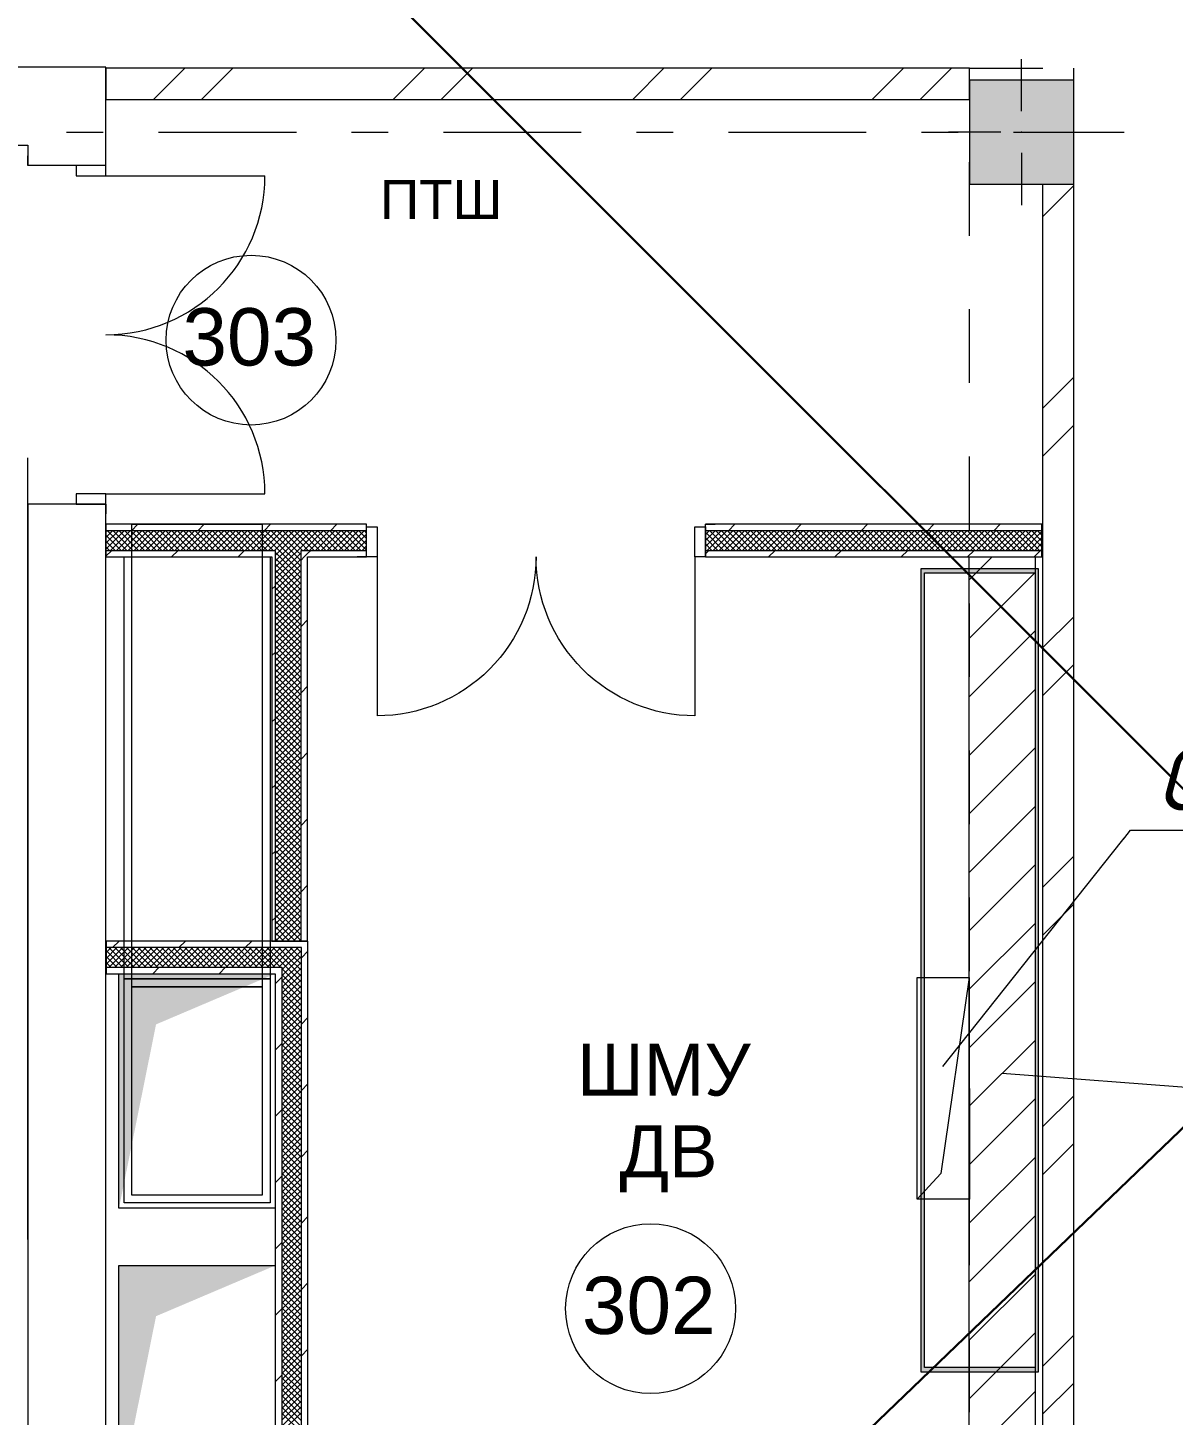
# Model space of a CAD drawing. Header units: millimetres. Extents: x -164867 to 807677, y -316775 to 513985.
# Drawn here: x 522387 to 526783, y 265509 to 270834 of the extents above; entities that cross this region are included whole.
import ezdxf
from ezdxf import colors
from ezdxf.entities.mleader import LeaderData, LeaderLine
from ezdxf.math import Vec2, Vec3

# ---------------------------------------------------------------- set-up
doc = ezdxf.new("R2010")
doc.units = ezdxf.units.MM
doc.linetypes.add('Штриховая', pattern=[564.444447, 282.222223, -282.222223])
doc.linetypes.add('Штрихштриховая', pattern=[1093.611073, 529.166651, -211.666656, 141.111112, -211.666656])
for name, color, linetype, lineweight in [('!ДВ', 200, 'Continuous', 30), ('E_Позначення', 7, 'Continuous', 15), ('E_Розп. мережі', 5, 'Continuous', 30), ('E_Щити', 1, 'Continuous', 50)]:
    doc.layers.add(name, color=color, linetype=linetype, lineweight=lineweight)
for name, color, linetype in [('00_lestnicy', 7, 'Continuous'), ('51312000', 7, 'Continuous'), ('АР-Осі', 7, 'Continuous'), ('колоны', 7, 'Continuous'), ('перегородки', 7, 'Continuous'), ('Экспликация', 7, 'Continuous')]:
    doc.layers.add(name, color=color, linetype=linetype)
doc.styles.add('ГОСТ 2.304', font='isocpeui.ttf')
doc.styles.add('СГЕНЕРИР_СТИЛЬ_1', font='arial.ttf')

# ---------------------------------------------------------------- blocks, each defined once
blk = doc.blocks.new('+9450')
at = {"layer": '!ДВ', "linetype": 'Continuous', "lineweight": 20}
for points in [[(3436.3, 4370), (3578.6, 5075.4), (4036.3, 5270), (3436.3, 5270)], [(3436.3, 3250), (3578.6, 3955.4), (4036.3, 4150), (3436.3, 4150)]]:
    blk.add_hatch(color=7, dxfattribs=at).paths.add_polyline_path(points)
at = {"linetype": 'Continuous', "lineweight": 0, "true_color": 0x3b3b3b}
h = blk.add_hatch(color=250, dxfattribs=at)
h.paths.add_polyline_path([(6951.8, 6823.6), (6514, 6823.6), (6514, 3742.2), (6964.9, 3742.2), (6964.9, 6823.6)])
h.paths.add_polyline_path([(6951.8, 3758.2), (6527.8, 3758.2), (6527.8, 6808.4), (6951.8, 6808.4)], flags=0)
at = {"layer": 'колоны', "linetype": 'Continuous', "lineweight": 0}
blk.add_hatch(color=7, dxfattribs=at).paths.add_polyline_path([(6700, 8300), (7100, 8300), (7100, 8700), (6700, 8700)])
at = {"layer": '!ДВ', "color": 7, "linetype": 'Continuous', "lineweight": 18}
for p, q in [((3486.3, 5220), (3486.3, 6994.8)), ((3486.3, 6994.8), (3986.3, 6994.8)), ((3986.3, 6994.8), (3986.3, 5220)), ((3456.3, 5250), (3456.3, 6869.8)), ((3456.3, 6869.8), (4016.3, 6869.8)), ((4016.3, 6869.8), (4016.3, 5250)), ((3456.3, 5250), (4016.3, 5250)), ((3456.3, 4390), (3456.3, 5250)), ((4016.3, 5250), (3456.3, 5250)), ((3486.3, 5220), (3986.3, 5220)), ((3486.3, 4420), (3486.3, 5220)), ((3986.3, 5220), (3486.3, 5220)), ((3986.3, 5220), (3986.3, 4420)), ((4016.3, 5250), (4016.3, 4390)), ((4016.3, 4390), (3456.3, 4390)), ((3986.3, 4420), (3486.3, 4420))]:
    blk.add_line(p, q, dxfattribs=at)
at = {"layer": '!ДВ', "color": 7, "linetype": 'Continuous', "lineweight": 20}
for p, q in [((3436.3, 5270), (4036.3, 5270)), ((3436.3, 4370), (3436.3, 5270)), ((4036.3, 5270), (4036.3, 4370)), ((4036.3, 4370), (3436.3, 4370)), ((3436.3, 4150), (4036.3, 4150)), ((3436.3, 3250), (3436.3, 4150)), ((4036.3, 4150), (4036.3, 3250))]:
    blk.add_line(p, q, dxfattribs=at)
at = {"color": 253, "linetype": 'Штриховая', "lineweight": 18}
for p, q in [((6700, 200), (6700, 8745)), ((6700, 8745), (7100, 8745)), ((7100, 8700), (7100, 8745))]:
    blk.add_line(p, q, dxfattribs=at)
at = {"color": 7, "linetype": 'Continuous', "lineweight": 20}
for p, q in [((6951.8, 6823.6), (6514, 6823.6)), ((6514, 6823.6), (6514, 3742.2)), ((6964.9, 6823.6), (6951.8, 6823.6)), ((6964.9, 3742.2), (6964.9, 6823.6)), ((6527.8, 3758.2), (6527.8, 6808.4)), ((6527.8, 6808.4), (6951.8, 6808.4)), ((6951.8, 6808.4), (6951.8, 3758.2)), ((6514, 3742.2), (6964.9, 3742.2)), ((6951.8, 3758.2), (6527.8, 3758.2))]:
    blk.add_line(p, q, dxfattribs=at)
at = {"layer": '00_lestnicy', "color": 7, "linetype": 'Continuous', "lineweight": 13}
blk.add_line((3086.3, 4250), (3086.3, 7250), dxfattribs=at)
at = {"layer": '51312000', "color": 7, "linetype": 'Continuous', "lineweight": 20}
for p, q in [((3386.5, 8750), (-153.7, 8750)), ((3386.5, 8372.2), (3386.5, 8750)), ((146.3, 8450), (3086.5, 8450)), ((3086.5, 8450), (3086.5, 8372.2)), ((3086.5, 8372.2), (3086.5, 8409.2)), ((3086.5, 8372.2), (3086.5, 8409.2)), ((3086.5, 8372.2), (3086.5, 8409.2)), ((3271.5, 8372.2), (3086.5, 8372.2)), ((3271.5, 8372.2), (3086.5, 8372.2)), ((3271.5, 8372.2), (3086.5, 8372.2)), ((3386.5, 8372.2), (3271.5, 8372.2)), ((3386.5, 8372.2), (3271.5, 8372.2)), ((3386.5, 8372.2), (3271.5, 8372.2)), ((3386.5, 8372.2), (3386.5, 8409.2)), ((3386.5, 8372.2), (3386.5, 8409.2)), ((3386.5, 8372.2), (3386.5, 8409.2)), ((3386.5, 8332.2), (3996.5, 8332.2)), ((3386.5, 7112.2), (3996.5, 7112.2)), ((3086.5, 7072.2), (3086.5, 7035.2)), ((3271.5, 7072.2), (3086.5, 7072.2)), ((3086.5, 7072.2), (3086.5, 2120.1)), ((3271.5, 7072.2), (3086.5, 7072.2)), ((3271.5, 7072.2), (3086.5, 7072.2)), ((3086.5, 7072.2), (3086.5, 7035.2)), ((3086.5, 7072.2), (3086.5, 7035.2)), ((3386.5, 7072.2), (3271.5, 7072.2)), ((3386.5, 7072.2), (3271.5, 7072.2)), ((3386.5, 7072.2), (3271.5, 7072.2)), ((3386.5, 7072.2), (3386.5, 7035.2)), ((3386.5, 1820.1), (3386.5, 7072.2)), ((3386.5, 7072.2), (3386.5, 7035.2)), ((3386.5, 7072.2), (3386.5, 7035.2))]:
    blk.add_line(p, q, dxfattribs=at)
at = {"layer": '51312000', "color": 7, "linetype": 'Continuous', "lineweight": 18}
for p, q in [((3271.5, 8372.2), (3271.5, 8332.2)), ((3386.5, 8372.2), (3271.5, 8372.2)), ((3386.5, 8332.2), (3386.5, 8372.2)), ((3271.5, 8332.2), (3386.5, 8332.2)), ((3386.5, 7112.2), (3271.5, 7112.2)), ((3271.5, 7112.2), (3271.5, 7072.2)), ((3386.5, 7072.2), (3386.5, 7112.2)), ((3271.5, 7072.2), (3386.5, 7072.2))]:
    blk.add_line(p, q, dxfattribs=at)
at = {"layer": '51312000', "color": 7, "linetype": 'Continuous', "lineweight": 20}
for centre, start_param, end_param in [((3386.5, 8332.2), 3.926991, 5.497787), ((3386.5, 7112.2), 5.497787, 7.068583)]:
    blk.add_ellipse(centre, major_axis=(431.3, 431.3), ratio=1, start_param=start_param, end_param=end_param, dxfattribs=at)
at = {"layer": 'АР-Осі', "color": 7, "linetype": 'Штрихштриховая', "lineweight": 18}
blk.add_line((-786.6, 8500), (7293.7, 8500), dxfattribs=at)
at = {"layer": 'колоны', "color": 7, "linetype": 'Continuous', "lineweight": 18}
for p, q in [((6900, 8580), (6900, 8780)), ((7100, 8700), (6700, 8700)), ((6700, 8700), (6700, 8300)), ((7100, 8300), (7100, 8700)), ((6820, 8500), (6620, 8500)), ((6980, 8500), (7180, 8500)), ((6900, 8420), (6900, 8220)), ((6700, 8300), (7100, 8300))]:
    blk.add_line(p, q, dxfattribs=at)
blk.add_point((6900, 8500), dxfattribs=at)
at = {"layer": 'перегородки', "color": 7, "linetype": 'Continuous', "lineweight": 20}
for p, q in [((6700, 8745), (3386.4, 8745)), ((3386.4, 8745), (3386.4, 8625)), ((6700, 8625), (6700, 8745)), ((3386.4, 8625), (6700, 8625)), ((7100, -25), (7100, 8450)), ((6980, 8300), (6980, 200)), ((4386.8, 6994.8), (3386.5, 6994.8)), ((3386.5, 6994.8), (3386.5, 6869.8)), ((4386.8, 6994.8), (4349.8, 6994.8)), ((4386.8, 6994.8), (4349.8, 6994.8)), ((4386.8, 6994.8), (4349.8, 6994.8)), ((4386.8, 6984.8), (4386.8, 6994.8)), ((4386.8, 6984.8), (4386.8, 6994.8)), ((4386.8, 6984.8), (4386.8, 6994.8)), ((4386.8, 6969.8), (4386.8, 6984.8)), ((4386.8, 6969.8), (4386.8, 6984.8)), ((4386.8, 6969.8), (4386.8, 6984.8)), ((5686.8, 6994.8), (5723.8, 6994.8)), ((5686.8, 6984.8), (5686.8, 6994.8)), ((6978.3, 6994.8), (5686.8, 6994.8)), ((5686.8, 6984.8), (5686.8, 6994.8)), ((5686.8, 6984.8), (5686.8, 6994.8)), ((5686.8, 6994.8), (5723.8, 6994.8)), ((5686.8, 6994.8), (5723.8, 6994.8)), ((5686.8, 6969.8), (5686.8, 6984.8)), ((5686.8, 6969.8), (5686.8, 6984.8)), ((5686.8, 6969.8), (5686.8, 6984.8)), ((6978.3, 6869.8), (6978.3, 6994.8)), ((4386.8, 6894.8), (4386.8, 6969.8)), ((4386.8, 6894.8), (4386.8, 6969.8)), ((4386.8, 6894.8), (4386.8, 6969.8)), ((5686.8, 6894.8), (5686.8, 6969.8)), ((5686.8, 6894.8), (5686.8, 6969.8)), ((5686.8, 6894.8), (5686.8, 6969.8)), ((4386.8, 6869.8), (4386.8, 6894.8)), ((4386.8, 6869.8), (4386.8, 6894.8)), ((4386.8, 6869.8), (4386.8, 6894.8)), ((5686.8, 6869.8), (5686.8, 6894.8)), ((5686.8, 6869.8), (5686.8, 6894.8)), ((5686.8, 6869.8), (5686.8, 6894.8)), ((3386.5, 6869.8), (4023.3, 6869.8)), ((4160.3, 6869.8), (4386.8, 6869.8)), ((4386.8, 6869.8), (4349.8, 6869.8)), ((4386.8, 6869.8), (4349.8, 6869.8)), ((4386.8, 6869.8), (4349.8, 6869.8)), ((4426.8, 6869.8), (4426.8, 6259.8)), ((5646.8, 6869.8), (5646.8, 6259.8)), ((5686.8, 6869.8), (5723.8, 6869.8)), ((5686.8, 6869.8), (6978.3, 6869.8)), ((5686.8, 6869.8), (5723.8, 6869.8)), ((5686.8, 6869.8), (5723.8, 6869.8))]:
    blk.add_line(p, q, dxfattribs=at)
at = {"layer": 'перегородки', "color": 7, "linetype": 'Continuous', "lineweight": 18}
for p, q in [((3569.3, 8625), (3689.3, 8745)), ((3753.2, 8625), (3873.2, 8745)), ((4488.6, 8625), (4608.6, 8745)), ((4672.4, 8625), (4792.4, 8745)), ((5407.8, 8625), (5527.8, 8745)), ((5591.7, 8625), (5711.7, 8745)), ((6327.1, 8625), (6447.1, 8745)), ((6510.9, 8625), (6630.9, 8745)), ((6980, 8174.8), (7100, 8294.8)), ((6980, 7439.5), (7100, 7559.5)), ((6980, 7255.6), (7100, 7375.6)), ((3483.9, 6969.8), (3508.9, 6994.8)), ((3738.5, 6969.8), (3763.5, 6994.8)), ((3993.1, 6969.8), (4018.1, 6994.8)), ((4247.6, 6969.8), (4272.6, 6994.8)), ((4386.8, 6984.8), (4426.8, 6984.8)), ((4386.8, 6869.8), (4386.8, 6984.8)), ((4426.8, 6984.8), (4426.8, 6869.8)), ((5646.8, 6869.8), (5646.8, 6984.8)), ((5646.8, 6984.8), (5686.8, 6984.8)), ((5686.8, 6984.8), (5686.8, 6869.8)), ((5775, 6969.8), (5800, 6994.8)), ((6029.5, 6969.8), (6054.5, 6994.8)), ((6284.1, 6969.8), (6309.1, 6994.8)), ((6538.6, 6969.8), (6563.6, 6994.8)), ((6793.2, 6969.8), (6818.2, 6994.8)), ((3386.5, 6966.9), (3389.4, 6969.8)), ((3386.5, 6944.5), (3411.8, 6969.8)), ((3386.5, 6922), (3434.3, 6969.8)), ((3386.5, 6899.6), (3456.7, 6969.8)), ((4035.3, 6969.8), (3386.5, 6969.8)), ((3444.3, 6894.8), (3386.5, 6952.7)), ((3421.8, 6894.8), (3386.5, 6930.2)), ((3466.7, 6894.8), (3391.7, 6969.8)), ((3404.2, 6894.8), (3479.2, 6969.8)), ((3489.2, 6894.8), (3414.2, 6969.8)), ((3426.6, 6894.8), (3501.6, 6969.8)), ((3511.6, 6894.8), (3436.6, 6969.8)), ((3449.1, 6894.8), (3524.1, 6969.8)), ((3534.1, 6894.8), (3459.1, 6969.8)), ((3471.5, 6894.8), (3546.5, 6969.8)), ((3556.5, 6894.8), (3481.5, 6969.8)), ((3494, 6894.8), (3569, 6969.8)), ((3579, 6894.8), (3504, 6969.8)), ((3516.4, 6894.8), (3591.4, 6969.8)), ((3601.4, 6894.8), (3526.4, 6969.8)), ((3538.9, 6894.8), (3613.9, 6969.8)), ((3623.9, 6894.8), (3548.9, 6969.8)), ((3561.3, 6894.8), (3636.3, 6969.8)), ((3646.3, 6894.8), (3571.3, 6969.8)), ((3583.8, 6894.8), (3658.8, 6969.8)), ((3668.8, 6894.8), (3593.8, 6969.8)), ((3606.2, 6894.8), (3681.2, 6969.8)), ((3691.2, 6894.8), (3616.2, 6969.8)), ((3628.7, 6894.8), (3703.7, 6969.8)), ((3713.7, 6894.8), (3638.7, 6969.8)), ((3651.1, 6894.8), (3726.1, 6969.8)), ((3736.1, 6894.8), (3661.1, 6969.8)), ((3673.6, 6894.8), (3748.6, 6969.8)), ((3758.6, 6894.8), (3683.6, 6969.8)), ((3696, 6894.8), (3771, 6969.8)), ((3781, 6894.8), (3706, 6969.8)), ((3718.5, 6894.8), (3793.5, 6969.8)), ((3803.5, 6894.8), (3728.5, 6969.8)), ((3740.9, 6894.8), (3815.9, 6969.8)), ((3825.9, 6894.8), (3750.9, 6969.8)), ((3763.4, 6894.8), (3838.4, 6969.8)), ((3848.4, 6894.8), (3773.4, 6969.8)), ((3785.8, 6894.8), (3860.8, 6969.8)), ((3870.8, 6894.8), (3795.8, 6969.8)), ((3808.3, 6894.8), (3883.3, 6969.8)), ((3893.3, 6894.8), (3818.3, 6969.8)), ((3830.7, 6894.8), (3905.7, 6969.8)), ((3915.7, 6894.8), (3840.7, 6969.8)), ((3853.2, 6894.8), (3928.2, 6969.8)), ((3938.2, 6894.8), (3863.2, 6969.8)), ((3875.6, 6894.8), (3950.6, 6969.8)), ((3960.6, 6894.8), (3885.6, 6969.8)), ((3898.1, 6894.8), (3973.1, 6969.8)), ((3983.1, 6894.8), (3908.1, 6969.8)), ((3920.5, 6894.8), (3995.5, 6969.8)), ((4005.5, 6894.8), (3930.5, 6969.8)), ((3943, 6894.8), (4018, 6969.8)), ((4028, 6894.8), (3953, 6969.8)), ((3965.4, 6894.8), (4035.3, 6964.7)), ((4035.3, 6909.9), (3975.5, 6969.8)), ((3987.9, 6894.8), (4035.3, 6942.3)), ((4035.3, 6932.4), (3997.9, 6969.8)), ((4035.3, 6954.8), (4020.4, 6969.8)), ((4035.3, 6964.7), (4040.4, 6969.8)), ((4035.3, 6942.3), (4062.9, 6969.8)), ((4035.3, 6919.8), (4085.3, 6969.8)), ((4035.3, 6897.4), (4107.8, 6969.8)), ((4135.3, 6969.8), (4035.3, 6969.8)), ((4095.4, 6894.8), (4035.3, 6954.8)), ((4072.9, 6894.8), (4035.3, 6932.4)), ((4117.8, 6894.8), (4042.8, 6969.8)), ((4055.3, 6894.8), (4130.3, 6969.8)), ((4135.3, 6899.7), (4065.3, 6969.8)), ((4077.7, 6894.8), (4135.3, 6952.5)), ((4135.3, 6922.2), (4087.7, 6969.8)), ((4100.2, 6894.8), (4135.3, 6930)), ((4135.3, 6944.6), (4110.2, 6969.8)), ((4135.3, 6967.1), (4132.6, 6969.8)), ((4135.3, 6952.5), (4152.7, 6969.8)), ((4135.3, 6930), (4175.2, 6969.8)), ((4135.3, 6907.6), (4197.6, 6969.8)), ((4386.8, 6969.8), (4135.3, 6969.8)), ((4207.6, 6894.8), (4135.3, 6967.1)), ((4185.2, 6894.8), (4135.3, 6944.6)), ((4145.1, 6894.8), (4220.1, 6969.8)), ((4230.1, 6894.8), (4155.1, 6969.8)), ((4167.5, 6894.8), (4242.5, 6969.8)), ((4252.5, 6894.8), (4177.5, 6969.8)), ((4190, 6894.8), (4265, 6969.8)), ((4275, 6894.8), (4200, 6969.8)), ((4212.4, 6894.8), (4287.4, 6969.8)), ((4297.4, 6894.8), (4222.4, 6969.8)), ((4234.9, 6894.8), (4309.9, 6969.8)), ((4319.9, 6894.8), (4244.9, 6969.8)), ((4257.3, 6894.8), (4332.3, 6969.8)), ((4342.3, 6894.8), (4267.3, 6969.8)), ((4279.8, 6894.8), (4354.8, 6969.8)), ((4364.8, 6894.8), (4289.8, 6969.8)), ((4302.2, 6894.8), (4377.2, 6969.8)), ((4386.8, 6895.2), (4312.2, 6969.8)), ((4324.7, 6894.8), (4386.8, 6957)), ((4386.8, 6917.7), (4334.7, 6969.8)), ((4347.1, 6894.8), (4386.8, 6934.5)), ((4386.8, 6940.1), (4357.1, 6969.8)), ((4386.8, 6962.6), (4379.6, 6969.8)), ((5686.8, 6954.8), (5701.8, 6969.8)), ((5686.8, 6932.4), (5724.2, 6969.8)), ((5686.8, 6909.9), (5746.7, 6969.8)), ((6978.3, 6969.8), (5686.8, 6969.8)), ((5756.7, 6894.8), (5686.8, 6964.7)), ((5734.2, 6894.8), (5686.8, 6942.3)), ((5694.1, 6894.8), (5769.1, 6969.8)), ((5779.2, 6894.8), (5704.2, 6969.8)), ((5716.6, 6894.8), (5791.6, 6969.8)), ((5801.6, 6894.8), (5726.6, 6969.8)), ((5739, 6894.8), (5814, 6969.8)), ((5824.1, 6894.8), (5749.1, 6969.8)), ((5761.5, 6894.8), (5836.5, 6969.8)), ((5846.5, 6894.8), (5771.5, 6969.8)), ((5783.9, 6894.8), (5858.9, 6969.8)), ((5869, 6894.8), (5794, 6969.8)), ((5806.4, 6894.8), (5881.4, 6969.8)), ((5891.4, 6894.8), (5816.4, 6969.8)), ((5828.9, 6894.8), (5903.9, 6969.8)), ((5913.9, 6894.8), (5838.9, 6969.8)), ((5851.3, 6894.8), (5926.3, 6969.8)), ((5936.3, 6894.8), (5861.3, 6969.8)), ((5873.8, 6894.8), (5948.8, 6969.8)), ((5958.8, 6894.8), (5883.8, 6969.8)), ((5896.2, 6894.8), (5971.2, 6969.8)), ((5981.2, 6894.8), (5906.2, 6969.8)), ((5918.7, 6894.8), (5993.7, 6969.8)), ((6003.7, 6894.8), (5928.7, 6969.8)), ((5941.1, 6894.8), (6016.1, 6969.8)), ((6026.1, 6894.8), (5951.1, 6969.8)), ((5963.6, 6894.8), (6038.6, 6969.8)), ((6048.6, 6894.8), (5973.6, 6969.8)), ((5986, 6894.8), (6061, 6969.8)), ((6071, 6894.8), (5996, 6969.8)), ((6008.5, 6894.8), (6083.5, 6969.8)), ((6093.5, 6894.8), (6018.5, 6969.8)), ((6030.9, 6894.8), (6105.9, 6969.8)), ((6115.9, 6894.8), (6040.9, 6969.8)), ((6053.4, 6894.8), (6128.4, 6969.8)), ((6138.4, 6894.8), (6063.4, 6969.8)), ((6075.8, 6894.8), (6150.8, 6969.8)), ((6160.8, 6894.8), (6085.8, 6969.8)), ((6098.3, 6894.8), (6173.3, 6969.8)), ((6183.3, 6894.8), (6108.3, 6969.8)), ((6120.7, 6894.8), (6195.7, 6969.8)), ((6205.7, 6894.8), (6130.7, 6969.8)), ((6143.2, 6894.8), (6218.2, 6969.8)), ((6228.2, 6894.8), (6153.2, 6969.8)), ((6165.6, 6894.8), (6240.6, 6969.8)), ((6250.6, 6894.8), (6175.6, 6969.8)), ((6188.1, 6894.8), (6263.1, 6969.8)), ((6273.1, 6894.8), (6198.1, 6969.8)), ((6210.5, 6894.8), (6285.5, 6969.8)), ((6295.5, 6894.8), (6220.5, 6969.8)), ((6233, 6894.8), (6308, 6969.8)), ((6318, 6894.8), (6243, 6969.8)), ((6255.4, 6894.8), (6330.4, 6969.8)), ((6340.4, 6894.8), (6265.4, 6969.8)), ((6277.9, 6894.8), (6352.9, 6969.8)), ((6362.9, 6894.8), (6287.9, 6969.8)), ((6300.3, 6894.8), (6375.3, 6969.8)), ((6385.3, 6894.8), (6310.3, 6969.8)), ((6322.8, 6894.8), (6397.8, 6969.8)), ((6407.8, 6894.8), (6332.8, 6969.8)), ((6345.2, 6894.8), (6420.2, 6969.8)), ((6430.2, 6894.8), (6355.2, 6969.8)), ((6367.7, 6894.8), (6442.7, 6969.8)), ((6452.7, 6894.8), (6377.7, 6969.8)), ((6390.1, 6894.8), (6465.1, 6969.8)), ((6475.1, 6894.8), (6400.1, 6969.8)), ((6412.6, 6894.8), (6487.6, 6969.8)), ((6497.6, 6894.8), (6422.6, 6969.8)), ((6435, 6894.8), (6510, 6969.8)), ((6520, 6894.8), (6445, 6969.8)), ((6457.5, 6894.8), (6532.5, 6969.8)), ((6542.5, 6894.8), (6467.5, 6969.8)), ((6479.9, 6894.8), (6554.9, 6969.8)), ((6564.9, 6894.8), (6489.9, 6969.8)), ((6502.4, 6894.8), (6577.4, 6969.8)), ((6587.4, 6894.8), (6512.4, 6969.8)), ((6524.8, 6894.8), (6599.8, 6969.8)), ((6609.8, 6894.8), (6534.8, 6969.8)), ((6547.3, 6894.8), (6622.3, 6969.8)), ((6632.3, 6894.8), (6557.3, 6969.8)), ((6569.7, 6894.8), (6644.7, 6969.8)), ((6654.7, 6894.8), (6579.7, 6969.8)), ((6592.2, 6894.8), (6667.2, 6969.8)), ((6677.2, 6894.8), (6602.2, 6969.8)), ((6614.6, 6894.8), (6689.6, 6969.8)), ((6699.6, 6894.8), (6624.6, 6969.8)), ((6637.1, 6894.8), (6712.1, 6969.8)), ((6722.1, 6894.8), (6647.1, 6969.8)), ((6659.5, 6894.8), (6734.5, 6969.8)), ((6744.5, 6894.8), (6669.5, 6969.8)), ((6682, 6894.8), (6757, 6969.8)), ((6767, 6894.8), (6692, 6969.8)), ((6704.4, 6894.8), (6779.4, 6969.8)), ((6789.4, 6894.8), (6714.4, 6969.8)), ((6726.9, 6894.8), (6801.9, 6969.8)), ((6811.9, 6894.8), (6736.9, 6969.8)), ((6749.3, 6894.8), (6824.3, 6969.8)), ((6834.3, 6894.8), (6759.3, 6969.8)), ((6771.8, 6894.8), (6846.8, 6969.8)), ((6856.8, 6894.8), (6781.8, 6969.8)), ((6794.2, 6894.8), (6869.2, 6969.8)), ((6879.2, 6894.8), (6804.2, 6969.8)), ((6816.7, 6894.8), (6891.7, 6969.8)), ((6901.7, 6894.8), (6826.7, 6969.8)), ((6839.1, 6894.8), (6914.1, 6969.8)), ((6924.1, 6894.8), (6849.1, 6969.8)), ((6861.6, 6894.8), (6936.6, 6969.8)), ((6946.6, 6894.8), (6871.6, 6969.8)), ((6884, 6894.8), (6959, 6969.8)), ((6969, 6894.8), (6894, 6969.8)), ((6906.5, 6894.8), (6978.3, 6966.7)), ((6978.3, 6908), (6916.5, 6969.8)), ((6928.9, 6894.8), (6978.3, 6944.2)), ((6978.3, 6930.4), (6938.9, 6969.8)), ((6978.3, 6952.9), (6961.4, 6969.8)), ((3399.4, 6894.8), (3386.5, 6907.8)), ((3386.5, 6872.3), (3408.9, 6894.8)), ((3386.5, 6894.8), (4035.3, 6894.8)), ((3638.5, 6869.8), (3663.5, 6894.8)), ((3893.1, 6869.8), (3918.1, 6894.8)), ((4010.3, 6894.8), (4035.3, 6919.8)), ((4032.8, 6894.8), (4035.3, 6897.4)), ((4050.5, 6894.8), (4035.3, 6909.9)), ((4035.3, 6894.8), (4035.3, 6869.8)), ((4035.3, 6874.9), (4055.3, 6894.8)), ((4035.3, 6894.8), (4035.3, 6869.8)), ((4053, 6869.8), (4035.3, 6887.5)), ((4075.5, 6869.8), (4050.5, 6894.8)), ((4052.7, 6869.8), (4077.7, 6894.8)), ((4097.9, 6869.8), (4072.9, 6894.8)), ((4075.2, 6869.8), (4100.2, 6894.8)), ((4120.4, 6869.8), (4095.4, 6894.8)), ((4097.6, 6869.8), (4122.6, 6894.8)), ((4135.3, 6877.3), (4117.8, 6894.8)), ((4120.1, 6869.8), (4135.3, 6885.1)), ((4122.6, 6894.8), (4135.3, 6907.6)), ((4162.7, 6894.8), (4135.3, 6922.2)), ((4140.3, 6894.8), (4135.3, 6899.7)), ((4135.3, 6869.8), (4135.3, 6894.8)), ((4135.3, 6894.8), (4386.8, 6894.8)), ((4135.3, 6869.8), (4135.3, 6894.8)), ((4147.6, 6869.8), (4160.3, 6882.5)), ((4160.3, 6882.5), (4172.6, 6894.8)), ((4369.6, 6894.8), (4386.8, 6912.1)), ((5711.8, 6894.8), (5686.8, 6919.8)), ((5689.3, 6894.8), (5686.8, 6897.4)), ((5686.8, 6881.7), (5700, 6894.8)), ((5686.8, 6894.8), (6978.3, 6894.8)), ((5929.5, 6869.8), (5954.5, 6894.8)), ((6184.1, 6869.8), (6209.1, 6894.8)), ((6438.6, 6869.8), (6463.6, 6894.8)), ((6693.2, 6869.8), (6718.2, 6894.8)), ((6947.8, 6869.8), (6972.8, 6894.8)), ((6951.4, 6894.8), (6978.3, 6921.8)), ((6973.8, 6894.8), (6978.3, 6899.3)), ((4023.3, 6869.8), (4023.3, 5395)), ((4035.3, 6852.5), (4052.7, 6869.8)), ((4035.3, 6830), (4075.2, 6869.8)), ((4035.3, 6807.6), (4097.6, 6869.8)), ((4035.3, 6785.1), (4120.1, 6869.8)), ((4035.3, 6869.8), (4035.3, 5395)), ((4135.3, 6765), (4035.3, 6865)), ((4035.3, 6762.7), (4135.3, 6862.7)), ((4135.3, 6742.6), (4035.3, 6842.6)), ((4035.3, 6740.2), (4135.3, 6840.2)), ((4135.3, 6720.1), (4035.3, 6820.1)), ((4035.3, 6717.8), (4135.3, 6817.8)), ((4135.3, 6787.5), (4053, 6869.8)), ((4135.3, 6809.9), (4075.5, 6869.8)), ((4135.3, 6832.4), (4097.9, 6869.8)), ((4135.3, 6854.8), (4120.4, 6869.8)), ((4135.3, 5395), (4135.3, 6869.8)), ((4135.3, 6857.5), (4147.6, 6869.8)), ((4160.3, 5395), (4160.3, 6869.8)), ((4426.8, 6869.8), (4386.8, 6869.8)), ((5686.8, 6869.8), (5646.8, 6869.8)), ((4135.3, 6697.7), (4035.3, 6797.7)), ((4035.3, 6695.3), (4135.3, 6795.3)), ((4135.3, 6675.2), (4035.3, 6775.2)), ((4035.3, 6672.9), (4135.3, 6772.9)), ((4023.3, 6745.5), (4035.3, 6757.5)), ((4135.3, 6652.8), (4035.3, 6752.8)), ((4035.3, 6650.4), (4135.3, 6750.4)), ((4135.3, 6630.3), (4035.3, 6730.3)), ((4035.3, 6628), (4135.3, 6728)), ((4135.3, 6607.9), (4035.3, 6707.9)), ((4035.3, 6605.5), (4135.3, 6705.5)), ((4135.3, 6585.4), (4035.3, 6685.4)), ((4035.3, 6583.1), (4135.3, 6683.1)), ((4135.3, 6563), (4035.3, 6663)), ((4035.3, 6560.6), (4135.3, 6660.6)), ((4135.3, 6540.5), (4035.3, 6640.5)), ((4035.3, 6538.2), (4135.3, 6638.2)), ((4135.3, 6518.1), (4035.3, 6618.1)), ((4035.3, 6515.7), (4135.3, 6615.7)), ((4135.3, 6603), (4160.3, 6628)), ((6980, 6520.2), (7100, 6640.2)), ((4135.3, 6495.6), (4035.3, 6595.6)), ((4035.3, 6493.3), (4135.3, 6593.3)), ((4135.3, 6473.2), (4035.3, 6573.2)), ((4035.3, 6470.8), (4135.3, 6570.8)), ((4135.3, 6450.7), (4035.3, 6550.7)), ((4023.3, 6491), (4035.3, 6503)), ((4035.3, 6448.4), (4135.3, 6548.4)), ((4135.3, 6428.3), (4035.3, 6528.3)), ((4035.3, 6425.9), (4135.3, 6525.9)), ((4135.3, 6405.8), (4035.3, 6505.8)), ((4035.3, 6403.5), (4135.3, 6503.5)), ((4135.3, 6383.4), (4035.3, 6483.4)), ((4035.3, 6381), (4135.3, 6481)), ((4135.3, 6360.9), (4035.3, 6460.9)), ((4035.3, 6358.5), (4135.3, 6458.5)), ((6980, 6336.4), (7100, 6456.4)), ((4135.3, 6338.5), (4035.3, 6438.5)), ((4035.3, 6336.1), (4135.3, 6436.1)), ((4135.3, 6316), (4035.3, 6416)), ((4035.3, 6313.6), (4135.3, 6413.6)), ((4135.3, 6293.6), (4035.3, 6393.6)), ((4035.3, 6291.2), (4135.3, 6391.2)), ((4135.3, 6271.1), (4035.3, 6371.1)), ((4035.3, 6268.7), (4135.3, 6368.7)), ((4135.3, 6248.7), (4035.3, 6348.7)), ((4035.3, 6246.3), (4135.3, 6346.3)), ((4135.3, 6348.4), (4160.3, 6373.4)), ((4135.3, 6226.2), (4035.3, 6326.2)), ((4035.3, 6223.8), (4135.3, 6323.8)), ((4135.3, 6203.8), (4035.3, 6303.8)), ((4035.3, 6201.4), (4135.3, 6301.4)), ((4023.3, 6236.4), (4035.3, 6248.4)), ((4135.3, 6181.3), (4035.3, 6281.3)), ((4035.3, 6178.9), (4135.3, 6278.9)), ((4135.3, 6158.9), (4035.3, 6258.9)), ((4035.3, 6156.5), (4135.3, 6256.5)), ((4135.3, 6136.4), (4035.3, 6236.4)), ((4035.3, 6134), (4135.3, 6234)), ((4135.3, 6114), (4035.3, 6214)), ((4035.3, 6111.6), (4135.3, 6211.6)), ((4135.3, 6091.5), (4035.3, 6191.5)), ((4035.3, 6089.1), (4135.3, 6189.1)), ((4135.3, 6069.1), (4035.3, 6169.1)), ((4035.3, 6066.7), (4135.3, 6166.7)), ((4135.3, 6046.6), (4035.3, 6146.6)), ((4035.3, 6044.2), (4135.3, 6144.2)), ((4135.3, 6024.2), (4035.3, 6124.2)), ((4035.3, 6021.8), (4135.3, 6121.8)), ((4135.3, 6001.7), (4035.3, 6101.7)), ((4035.3, 5999.3), (4135.3, 6099.3)), ((4135.3, 5979.3), (4035.3, 6079.3)), ((4035.3, 5976.9), (4135.3, 6076.9)), ((4135.3, 6093.9), (4160.3, 6118.9)), ((4135.3, 5956.8), (4035.3, 6056.8)), ((4035.3, 5954.4), (4135.3, 6054.4)), ((4135.3, 5934.4), (4035.3, 6034.4)), ((4035.3, 5932), (4135.3, 6032)), ((4023.3, 5981.9), (4035.3, 5993.9)), ((4135.3, 5911.9), (4035.3, 6011.9)), ((4035.3, 5909.5), (4135.3, 6009.5)), ((4135.3, 5889.5), (4035.3, 5989.5)), ((4035.3, 5887.1), (4135.3, 5987.1)), ((4135.3, 5867), (4035.3, 5967)), ((4035.3, 5864.6), (4135.3, 5964.6)), ((4135.3, 5844.6), (4035.3, 5944.6)), ((4035.3, 5842.2), (4135.3, 5942.2)), ((4135.3, 5822.1), (4035.3, 5922.1)), ((4035.3, 5819.7), (4135.3, 5919.7)), ((4135.3, 5799.7), (4035.3, 5899.7)), ((4035.3, 5797.3), (4135.3, 5897.3)), ((4135.3, 5777.2), (4035.3, 5877.2)), ((4035.3, 5774.8), (4135.3, 5874.8)), ((4135.3, 5839.3), (4160.3, 5864.3)), ((4135.3, 5754.8), (4035.3, 5854.8)), ((4035.3, 5752.4), (4135.3, 5852.4)), ((4135.3, 5732.3), (4035.3, 5832.3)), ((4035.3, 5729.9), (4135.3, 5829.9)), ((4135.3, 5709.9), (4035.3, 5809.9)), ((4035.3, 5707.5), (4135.3, 5807.5)), ((4135.3, 5687.4), (4035.3, 5787.4)), ((4035.3, 5685), (4135.3, 5785)), ((4135.3, 5665), (4035.3, 5765)), ((4035.3, 5662.6), (4135.3, 5762.6)), ((4023.3, 5727.3), (4035.3, 5739.3)), ((4135.3, 5642.5), (4035.3, 5742.5)), ((4035.3, 5640.1), (4135.3, 5740.1)), ((4135.3, 5620.1), (4035.3, 5720.1)), ((4035.3, 5617.7), (4135.3, 5717.7)), ((6980, 5601), (7100, 5721)), ((4135.3, 5597.6), (4035.3, 5697.6)), ((4035.3, 5595.2), (4135.3, 5695.2)), ((4135.3, 5575.2), (4035.3, 5675.2)), ((4035.3, 5572.8), (4135.3, 5672.8)), ((4135.3, 5552.7), (4035.3, 5652.7)), ((4035.3, 5550.3), (4135.3, 5650.3)), ((4135.3, 5530.3), (4035.3, 5630.3)), ((4035.3, 5527.9), (4135.3, 5627.9)), ((4135.3, 5507.8), (4035.3, 5607.8)), ((4035.3, 5505.4), (4135.3, 5605.4)), ((4135.3, 5584.8), (4160.3, 5609.8)), ((4135.3, 5485.4), (4035.3, 5585.4)), ((4035.3, 5483), (4135.3, 5583)), ((4135.3, 5462.9), (4035.3, 5562.9)), ((4035.3, 5460.5), (4135.3, 5560.5)), ((4135.3, 5440.5), (4035.3, 5540.5)), ((4035.3, 5438.1), (4135.3, 5538.1)), ((4135.3, 5418), (4035.3, 5518)), ((4035.3, 5415.6), (4135.3, 5515.6)), ((4135.3, 5395.6), (4035.3, 5495.6)), ((4037.2, 5395), (4135.3, 5493.2)), ((6980, 5417.1), (7100, 5537.1)), ((4023.3, 5472.8), (4035.3, 5484.8)), ((4113.4, 5395), (4035.3, 5473.1)), ((4091, 5395), (4035.3, 5450.6)), ((4059.6, 5395), (4135.3, 5470.7)), ((4082.1, 5395), (4135.3, 5448.3)), ((4161.3, 5395), (3386.8, 5395)), ((3386.8, 5395), (3386.8, 5370)), ((3411.5, 5370), (3436.5, 5395)), ((3666, 5370), (3691, 5395)), ((3920.6, 5370), (3945.6, 5395)), ((4023.3, 5395), (4035.3, 5395)), ((4068.5, 5395), (4035.3, 5428.2)), ((4046.1, 5395), (4035.3, 5405.7)), ((4035.3, 5395), (4135.3, 5395)), ((4104.5, 5395), (4135.3, 5425.8)), ((4127, 5395), (4135.3, 5403.4)), ((4135.3, 5395), (4160.3, 5395)), ((4161.3, 3125), (4161.3, 5395)), ((3386.8, 5350.8), (3406, 5370)), ((3386.8, 5328.3), (3428.4, 5370)), ((3386.8, 5305.9), (3450.9, 5370)), ((4136.3, 5370), (3386.8, 5370)), ((3386.8, 5370), (3386.8, 5295)), ((3450.1, 5295), (3386.8, 5358.4)), ((3427.7, 5295), (3386.8, 5335.9)), ((3472.6, 5295), (3397.6, 5370)), ((3398.3, 5295), (3473.3, 5370)), ((3495, 5295), (3420, 5370)), ((3420.8, 5295), (3495.8, 5370)), ((3517.5, 5295), (3442.5, 5370)), ((3443.3, 5295), (3518.3, 5370)), ((3539.9, 5295), (3464.9, 5370)), ((3465.7, 5295), (3540.7, 5370)), ((3562.4, 5295), (3487.4, 5370)), ((3488.2, 5295), (3563.2, 5370)), ((3584.8, 5295), (3509.8, 5370)), ((3510.6, 5295), (3585.6, 5370)), ((3607.3, 5295), (3532.3, 5370)), ((3533.1, 5295), (3608.1, 5370)), ((3629.7, 5295), (3554.7, 5370)), ((3555.5, 5295), (3630.5, 5370)), ((3652.2, 5295), (3577.2, 5370)), ((3578, 5295), (3653, 5370)), ((3674.6, 5295), (3599.6, 5370)), ((3600.4, 5295), (3675.4, 5370)), ((3697.1, 5295), (3622.1, 5370)), ((3622.9, 5295), (3697.9, 5370)), ((3719.5, 5295), (3644.5, 5370)), ((3645.3, 5295), (3720.3, 5370)), ((3742, 5295), (3667, 5370)), ((3667.8, 5295), (3742.8, 5370)), ((3764.4, 5295), (3689.4, 5370)), ((3690.2, 5295), (3765.2, 5370)), ((3786.9, 5295), (3711.9, 5370)), ((3712.7, 5295), (3787.7, 5370)), ((3809.3, 5295), (3734.3, 5370)), ((3735.1, 5295), (3810.1, 5370)), ((3831.8, 5295), (3756.8, 5370)), ((3757.6, 5295), (3832.6, 5370)), ((3854.2, 5295), (3779.2, 5370)), ((3780, 5295), (3855, 5370)), ((3876.7, 5295), (3801.7, 5370)), ((3802.5, 5295), (3877.5, 5370)), ((3899.1, 5295), (3824.1, 5370)), ((3824.9, 5295), (3899.9, 5370)), ((3921.6, 5295), (3846.6, 5370)), ((3847.4, 5295), (3922.4, 5370)), ((3944, 5295), (3869, 5370)), ((3869.8, 5295), (3944.8, 5370)), ((3966.5, 5295), (3891.5, 5370)), ((3892.3, 5295), (3967.3, 5370)), ((3988.9, 5295), (3913.9, 5370)), ((3914.7, 5295), (3989.7, 5370)), ((4011.4, 5295), (3936.4, 5370)), ((3937.2, 5295), (4012.2, 5370)), ((4033.8, 5295), (3958.8, 5370)), ((3959.6, 5295), (4034.6, 5370)), ((4056.3, 5295), (3981.3, 5370)), ((3982.1, 5295), (4057.1, 5370)), ((4070, 5303.7), (4003.7, 5370)), ((4004.5, 5295), (4079.5, 5370)), ((4081.3, 5314.9), (4026.2, 5370)), ((4027, 5295), (4102, 5370)), ((4092.5, 5326.1), (4048.6, 5370)), ((4049.4, 5295), (4124.4, 5370)), ((4061.3, 5284.5), (4136.3, 5359.5)), ((4061.3, 5262), (4136.3, 5337)), ((4103.7, 5337.4), (4071.1, 5370)), ((4136.3, 5282.3), (4092.5, 5326.1)), ((4114.9, 5348.6), (4093.5, 5370)), ((4136.3, 5304.7), (4103.7, 5337.4)), ((4136.3, 5327.2), (4114.9, 5348.6)), ((4126.2, 5359.8), (4116, 5370)), ((4136.3, 5349.6), (4126.2, 5359.8)), ((4136.3, 3150), (4136.3, 5370)), ((4136.3, 5331.2), (4161.3, 5356.2)), ((3405.2, 5295), (3386.8, 5313.5)), ((3386.8, 5295), (4061.3, 5295)), ((3386.8, 5295), (3386.8, 5270)), ((3566, 5270), (3591, 5295)), ((3820.6, 5270), (3845.6, 5295)), ((4061.3, 5239.6), (4136.3, 5314.6)), ((4061.3, 5295), (4061.3, 3225)), ((4061.3, 5217.1), (4136.3, 5292.1)), ((4136.3, 5214.9), (4061.3, 5289.9)), ((4136.3, 5237.4), (4070, 5303.7)), ((4136.3, 5259.8), (4081.3, 5314.9)), ((3386.8, 5270), (4036.3, 5270)), ((4036.3, 5270), (4036.3, 3250)), ((4036.3, 5231.2), (4061.3, 5256.2)), ((4061.3, 5194.7), (4136.3, 5269.7)), ((4136.3, 5192.5), (4061.3, 5267.5)), ((4061.3, 5172.2), (4136.3, 5247.2)), ((4136.3, 5170), (4061.3, 5245)), ((4061.3, 5149.8), (4136.3, 5224.8)), ((4136.3, 5147.6), (4061.3, 5222.6)), ((4061.3, 5127.3), (4136.3, 5202.3)), ((4136.3, 5125.1), (4061.3, 5200.1)), ((4061.3, 5104.9), (4136.3, 5179.9)), ((4136.3, 5102.7), (4061.3, 5177.7)), ((4061.3, 5082.4), (4136.3, 5157.4)), ((4136.3, 5080.2), (4061.3, 5155.2)), ((4061.3, 5060), (4136.3, 5135)), ((4136.3, 5057.8), (4061.3, 5132.8)), ((4061.3, 5037.5), (4136.3, 5112.5)), ((4136.3, 5035.3), (4061.3, 5110.3)), ((4061.3, 5015.1), (4136.3, 5090.1)), ((4136.3, 5012.9), (4061.3, 5087.9)), ((4061.3, 4992.6), (4136.3, 5067.6)), ((4136.3, 4990.4), (4061.3, 5065.4)), ((4136.3, 5076.6), (4161.3, 5101.6)), ((4061.3, 4970.2), (4136.3, 5045.2)), ((4136.3, 4968), (4061.3, 5043)), ((4061.3, 4947.7), (4136.3, 5022.7)), ((4136.3, 4945.5), (4061.3, 5020.5)), ((4036.3, 4976.6), (4061.3, 5001.6)), ((4061.3, 4925.3), (4136.3, 5000.3)), ((4136.3, 4923.1), (4061.3, 4998.1)), ((4061.3, 4902.8), (4136.3, 4977.8)), ((4136.3, 4900.6), (4061.3, 4975.6)), ((4061.3, 4880.4), (4136.3, 4955.4)), ((4136.3, 4878.2), (4061.3, 4953.2)), ((4061.3, 4857.9), (4136.3, 4932.9)), ((4136.3, 4855.7), (4061.3, 4930.7)), ((4061.3, 4835.5), (4136.3, 4910.5)), ((4136.3, 4833.3), (4061.3, 4908.3)), ((4061.3, 4813), (4136.3, 4888)), ((4136.3, 4810.8), (4061.3, 4885.8)), ((4061.3, 4790.6), (4136.3, 4865.6)), ((4136.3, 4788.4), (4061.3, 4863.4)), ((4136.3, 4822.1), (4161.3, 4847.1)), ((4061.3, 4768.1), (4136.3, 4843.1)), ((4136.3, 4765.9), (4061.3, 4840.9)), ((4061.3, 4745.7), (4136.3, 4820.7)), ((4136.3, 4743.5), (4061.3, 4818.5)), ((4061.3, 4723.2), (4136.3, 4798.2)), ((4136.3, 4721), (4061.3, 4796)), ((6980, 4681.7), (7100, 4801.7)), ((4036.3, 4722.1), (4061.3, 4747.1)), ((4061.3, 4700.8), (4136.3, 4775.8)), ((4136.3, 4698.6), (4061.3, 4773.6)), ((4061.3, 4678.3), (4136.3, 4753.3)), ((4136.3, 4676.1), (4061.3, 4751.1)), ((4061.3, 4655.9), (4136.3, 4730.9)), ((4136.3, 4653.7), (4061.3, 4728.7)), ((4061.3, 4633.4), (4136.3, 4708.4)), ((4136.3, 4631.2), (4061.3, 4706.2)), ((4061.3, 4610.9), (4136.3, 4685.9)), ((4136.3, 4608.8), (4061.3, 4683.8)), ((4061.3, 4588.5), (4136.3, 4663.5)), ((4136.3, 4586.3), (4061.3, 4661.3)), ((4061.3, 4566), (4136.3, 4641)), ((4136.3, 4563.9), (4061.3, 4638.9)), ((4061.3, 4543.6), (4136.3, 4618.6)), ((4136.3, 4541.4), (4061.3, 4616.4)), ((4061.3, 4521.1), (4136.3, 4596.1)), ((4136.3, 4519), (4061.3, 4594)), ((4136.3, 4567.5), (4161.3, 4592.5)), ((6980, 4497.9), (7100, 4617.9)), ((4061.3, 4498.7), (4136.3, 4573.7)), ((4136.3, 4496.5), (4061.3, 4571.5)), ((4061.3, 4476.2), (4136.3, 4551.2)), ((4136.3, 4474.1), (4061.3, 4549.1)), ((4061.3, 4453.8), (4136.3, 4528.8)), ((4036.3, 4467.5), (4061.3, 4492.5)), ((4136.3, 4451.6), (4061.3, 4526.6)), ((4061.3, 4431.3), (4136.3, 4506.3)), ((4136.3, 4429.2), (4061.3, 4504.2)), ((4061.3, 4408.9), (4136.3, 4483.9)), ((4136.3, 4406.7), (4061.3, 4481.7)), ((4061.3, 4386.4), (4136.3, 4461.4)), ((4136.3, 4384.3), (4061.3, 4459.3)), ((4061.3, 4364), (4136.3, 4439)), ((4136.3, 4361.8), (4061.3, 4436.8)), ((4061.3, 4341.5), (4136.3, 4416.5)), ((4136.3, 4339.4), (4061.3, 4414.4)), ((4061.3, 4319.1), (4136.3, 4394.1)), ((4136.3, 4316.9), (4061.3, 4391.9)), ((4061.3, 4296.6), (4136.3, 4371.6)), ((4136.3, 4294.5), (4061.3, 4369.5)), ((4061.3, 4274.2), (4136.3, 4349.2)), ((4136.3, 4272), (4061.3, 4347)), ((4061.3, 4251.7), (4136.3, 4326.7)), ((4136.3, 4249.6), (4061.3, 4324.6)), ((4136.3, 4313), (4161.3, 4338)), ((4061.3, 4229.3), (4136.3, 4304.3)), ((4136.3, 4227.1), (4061.3, 4302.1)), ((4061.3, 4206.8), (4136.3, 4281.8)), ((4136.3, 4204.7), (4061.3, 4279.7)), ((4036.3, 4213), (4061.3, 4238)), ((4061.3, 4184.4), (4136.3, 4259.4)), ((4136.3, 4182.2), (4061.3, 4257.2)), ((4061.3, 4161.9), (4136.3, 4236.9)), ((4136.3, 4159.8), (4061.3, 4234.8)), ((4061.3, 4139.5), (4136.3, 4214.5)), ((4136.3, 4137.3), (4061.3, 4212.3)), ((4061.3, 4117), (4136.3, 4192)), ((4136.3, 4114.9), (4061.3, 4189.9)), ((4061.3, 4094.6), (4136.3, 4169.6)), ((4136.3, 4092.4), (4061.3, 4167.4)), ((4061.3, 4072.1), (4136.3, 4147.1)), ((4136.3, 4070), (4061.3, 4145)), ((4061.3, 4049.7), (4136.3, 4124.7)), ((4136.3, 4047.5), (4061.3, 4122.5)), ((4061.3, 4027.2), (4136.3, 4102.2)), ((4136.3, 4025.1), (4061.3, 4100.1)), ((4061.3, 4004.8), (4136.3, 4079.8)), ((4136.3, 4002.6), (4061.3, 4077.6)), ((4061.3, 3982.3), (4136.3, 4057.3)), ((4136.3, 3980.2), (4061.3, 4055.2)), ((4136.3, 4058.4), (4161.3, 4083.4)), ((4061.3, 3959.9), (4136.3, 4034.9)), ((4136.3, 3957.7), (4061.3, 4032.7)), ((4061.3, 3937.4), (4136.3, 4012.4)), ((4136.3, 3935.3), (4061.3, 4010.3)), ((4036.3, 3958.4), (4061.3, 3983.4)), ((4061.3, 3915), (4136.3, 3990)), ((4136.3, 3912.8), (4061.3, 3987.8)), ((4061.3, 3892.5), (4136.3, 3967.5)), ((4136.3, 3890.4), (4061.3, 3965.4)), ((4061.3, 3870.1), (4136.3, 3945.1)), ((4136.3, 3867.9), (4061.3, 3942.9)), ((4061.3, 3847.6), (4136.3, 3922.6)), ((4136.3, 3845.5), (4061.3, 3920.5)), ((4061.3, 3825.2), (4136.3, 3900.2)), ((4136.3, 3823), (4061.3, 3898)), ((4061.3, 3802.7), (4136.3, 3877.7)), ((4136.3, 3800.6), (4061.3, 3875.6)), ((4061.3, 3780.3), (4136.3, 3855.3)), ((4136.3, 3778.1), (4061.3, 3853.1)), ((6980, 3762.5), (7100, 3882.5)), ((4061.3, 3757.8), (4136.3, 3832.8)), ((4136.3, 3755.7), (4061.3, 3830.7)), ((4061.3, 3735.4), (4136.3, 3810.4)), ((4136.3, 3733.2), (4061.3, 3808.2)), ((4061.3, 3712.9), (4136.3, 3787.9)), ((4136.3, 3710.8), (4061.3, 3785.8)), ((4136.3, 3803.8), (4161.3, 3828.8)), ((4036.3, 3703.8), (4061.3, 3728.8)), ((4061.3, 3690.5), (4136.3, 3765.5)), ((4136.3, 3688.3), (4061.3, 3763.3)), ((4061.3, 3668), (4136.3, 3743)), ((4136.3, 3665.9), (4061.3, 3740.9)), ((4061.3, 3645.6), (4136.3, 3720.6)), ((4136.3, 3643.4), (4061.3, 3718.4)), ((4061.3, 3623.1), (4136.3, 3698.1)), ((4136.3, 3621), (4061.3, 3696)), ((4061.3, 3600.7), (4136.3, 3675.7)), ((6980, 3578.7), (7100, 3698.7)), ((4136.3, 3598.5), (4061.3, 3673.5)), ((4061.3, 3578.2), (4136.3, 3653.2)), ((4136.3, 3576), (4061.3, 3651)), ((4061.3, 3555.8), (4136.3, 3630.8)), ((4136.3, 3553.6), (4061.3, 3628.6)), ((4061.3, 3533.3), (4136.3, 3608.3)), ((4136.3, 3531.1), (4061.3, 3606.1)), ((4061.3, 3510.9), (4136.3, 3585.9)), ((4136.3, 3508.7), (4061.3, 3583.7))]:
    blk.add_line(p, q, dxfattribs=at)
at = {"layer": 'перегородки', "color": 7, "linetype": 'Continuous', "lineweight": 20, "extrusion": (0, 0, -1)}
for centre, major_axis in [((4426.8, 6869.8), (-431.3, 431.3)), ((5646.8, 6869.8), (431.3, 431.3))]:
    blk.add_ellipse(centre, major_axis=major_axis, ratio=1, start_param=2.356194, end_param=3.926991, dxfattribs=at)
at = {"layer": 'Экспликация', "color": 7, "linetype": 'Continuous', "lineweight": 20}
for centre in [(3943.2, 7701.7), (5476.4, 3984.4)]:
    blk.add_circle(centre, 325.9, dxfattribs=at)
at = {"color": 7, "style": 'СГЕНЕРИР_СТИЛЬ_1'}
for s, height, p in [('ПТШ', 150, (4437.7, 8166.7)), ('ШМУ', 200, (5194.2, 4802)), ('ДВ', 200, (5357.6, 4488.5))]:
    blk.add_text(s, height=height, dxfattribs=at).set_placement(p)
at = {"layer": 'Экспликация', "color": 7, "style": 'СГЕНЕРИР_СТИЛЬ_1'}
for s, p in [('303', (3679.9, 7604.4)), ('302', (5213.1, 3887))]:
    blk.add_text(s, height=220, dxfattribs=at).set_placement(p)
blk = doc.blocks.new('_None')

msp = doc.modelspace()

# ---------------------------------------------------------------- hatches: boundary and pattern name
at = {"layer": 'E_Щити', "lineweight": 5}
h = msp.add_hatch(dxfattribs=at)
h.set_pattern_fill('ANSI31', color=2, scale=50)
h.paths.add_polyline_path([(526252.2, 268803.37), (525999.4, 268803.37), (525999.4, 267188.34), (526000.41, 266338.34), (525999.4, 266338.34), (525999.4, 264053.54), (526252.2, 264053.54)])

# ---------------------------------------------------------------- linework, layer by layer
at = {"layer": 'E_Щити', "color": 2, "lineweight": 5}
msp.add_lwpolyline([(525999.4, 268803.37), (526252.2, 268803.37), (526252.2, 264053.54), (525999.4, 264053.54)], close=True, dxfattribs=at)
msp.add_lwpolyline([(525999.4, 267188.34), (526000.41, 266338.34), (525800.41, 266338.34), (525799.4, 267188.34), (525999.4, 267188.34), (525890.07, 266436.65), (525800.41, 266338.34)], dxfattribs=at)

# ---------------------------------------------------------------- block references
at = {"layer": 'E_Розп. мережі'}
msp.add_blockref('+9450', (519300.41, 261933.54), dxfattribs=at)

# ---------------------------------------------------------------- next in the draw order: leaders
at = {"layer": 'E_Позначення'}
ml = msp.add_multileader_mtext('Standard', dxfattribs=at)
ml.set_content('Влаштувати фальшстіну', color=256, style='ГОСТ 2.304')
ml.set_leader_properties(color=256, linetype='ByLayer', lineweight=-1)
ml.set_arrow_properties(name='NONE')
ml.build(insert=Vec2(0, 0))
ml.multileader.update_dxf_attribs({"has_dogleg": 0, "text_left_attachment_type": 6, "text_right_attachment_type": 6, "dogleg_length": 0, "arrow_head_size": 1})
ctx = ml.context
ctx.base_point, ctx.char_height, ctx.arrow_head_size, ctx.landing_gap_size, ctx.plane_origin = Vec3(527141.63, 266743.87), 250, 1, 100, Vec3(542018.07, 268003.15)
ctx.left_attachment, ctx.right_attachment = 6, 6
notes = []
notes.append((ctx, [(0, (1, 1, 0), (527141.63, 266743.87), (1, 0), 0, [(0, [(526126.1, 266821.2)], 0, [])])]))
ctx.mtext.insert, ctx.mtext.flow_direction = Vec3(527241.63, 267068.87), 5
ctx.mtext.has_bg_fill, ctx.mtext.bg_color, ctx.mtext.bg_scale_factor, ctx.mtext.bg_transparency, ctx.mtext.use_window_bg_color = 1, -1027028792, 1.5, 0, 1
ml = msp.add_multileader_mtext('Standard', dxfattribs=at)
ml.set_content('Отвір ЕТР 850x200', color=256, style='ГОСТ 2.304')
ml.set_leader_properties(color=256, linetype='ByLayer', lineweight=-1)
ml.set_arrow_properties(name='NONE')
ml.build(insert=Vec2(0, 0))
ml.multileader.update_dxf_attribs({"has_dogleg": 0, "text_left_attachment_type": 6, "text_right_attachment_type": 6, "dogleg_length": 0, "arrow_head_size": 1})
ctx = ml.context
ctx.base_point, ctx.char_height, ctx.arrow_head_size, ctx.landing_gap_size, ctx.plane_origin = Vec3(527085.09, 265551.63), 250, 1, 100, Vec3(541961.54, 266048.16)
ctx.left_attachment, ctx.right_attachment = 6, 6
notes.append((ctx, [(0, (1, 1, 0), (527085.09, 265551.63), (1, 0), 0, [(0, [(525915.09, 265007.61)], 0, [])])]))
ctx.mtext.insert, ctx.mtext.flow_direction = Vec3(527185.09, 265876.63), 5
ctx.mtext.has_bg_fill, ctx.mtext.bg_color, ctx.mtext.bg_scale_factor, ctx.mtext.bg_transparency, ctx.mtext.use_window_bg_color = 1, -1027028792, 1.5, 0, 1
for ctx, leaders in notes:
    for number, flags, end, landing, length, lines in leaders:
        leader = LeaderData()
        leader.index, (leader.has_last_leader_line, leader.has_dogleg_vector, leader.attachment_direction) = number, flags
        leader.last_leader_point, leader.dogleg_vector, leader.dogleg_length = Vec3(end), Vec3(landing), length
        for number, points, colour, breaks in lines:
            line = LeaderLine()
            line.index, line.vertices, line.color, line.breaks = number, Vec3.list(points), colors.encode_raw_color(colour), breaks
            leader.lines.append(line)
        ctx.leaders.append(leader)

# ---------------------------------------------------------------- next in the draw order: leaders
ml = msp.add_multileader_mtext('Standard', dxfattribs=at)
ml.set_content('Отвір ЕТР 850x200', color=256, style='ГОСТ 2.304')
ml.set_leader_properties(color=256, linetype='ByLayer', lineweight=-1)
ml.set_arrow_properties(name='NONE')
ml.build(insert=Vec2(0, 0))
ml.multileader.update_dxf_attribs({"has_dogleg": 0, "text_left_attachment_type": 6, "text_right_attachment_type": 6, "dogleg_length": 0, "arrow_head_size": 1})
ctx = ml.context
ctx.base_point, ctx.char_height, ctx.arrow_head_size, ctx.landing_gap_size, ctx.plane_origin = Vec3(526618.94, 267754.79), 250, 1, 100, Vec3(541495.38, 269014.07)
ctx.left_attachment, ctx.right_attachment = 6, 6
notes = []
notes.append((ctx, [(0, (1, 1, 0), (526618.94, 267754.79), (1, 0), 0, [(0, [(525898.31, 266846.69)], 0, [])])]))
ctx.mtext.insert, ctx.mtext.flow_direction = Vec3(526718.94, 268079.79), 5
ctx.mtext.has_bg_fill, ctx.mtext.bg_color, ctx.mtext.bg_scale_factor, ctx.mtext.bg_transparency, ctx.mtext.use_window_bg_color = 1, -1027028792, 1.5, 0, 1
for ctx, leaders in notes:
    for number, flags, end, landing, length, lines in leaders:
        leader = LeaderData()
        leader.index, (leader.has_last_leader_line, leader.has_dogleg_vector, leader.attachment_direction) = number, flags
        leader.last_leader_point, leader.dogleg_vector, leader.dogleg_length = Vec3(end), Vec3(landing), length
        for number, points, colour, breaks in lines:
            line = LeaderLine()
            line.index, line.vertices, line.color, line.breaks = number, Vec3.list(points), colors.encode_raw_color(colour), breaks
            leader.lines.append(line)
        ctx.leaders.append(leader)

# ---------------------------------------------------------------- next in the draw order: linework, layer by layer
at = {"layer": 'E_Розп. мережі', "color": 2, "ltscale": 100}
for points in [[(517319.86, 277413.41), (534012.79, 260720.47)], [(517620.71, 257768.14), (531335.26, 270953.99)]]:
    msp.add_lwpolyline(points, dxfattribs=at)

doc.saveas('drawing.dxf')
